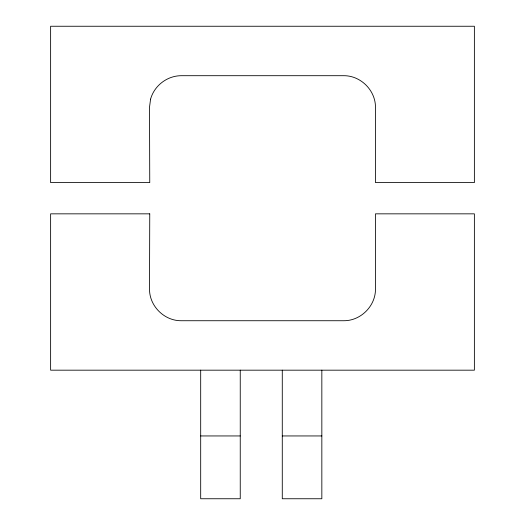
<?xml version="1.0" encoding="UTF-8"?>
<svg xmlns="http://www.w3.org/2000/svg" width="525" height="525" viewBox="0 0 525 525"><rect width="100%" height="100%" fill="white"/><g stroke="black" fill="none" stroke-linecap="round" stroke-linejoin="round"><path stroke-width="0.79" d="M200.688 435.947L240.247 435.947M282.279 435.947L321.838 435.947M321.838 370.178L321.838 498.75L282.279 498.75L282.279 370.178M240.247 370.178L240.247 498.75L200.688 498.75L200.688 370.178M149.75 213.839L149.52 289.275C149.468 306.147 164.292 320.834 181.145 320.729L343.829 320.729C360.773 320.834 375.585 306.022 375.48 289.085L375.48 213.839L474.377 213.839L474.377 370.178L50.623 370.178L50.623 213.839L149.75 213.839M150.57 99.159L149.52 107.159L149.75 182.595L50.623 182.595L50.623 26.25L474.377 26.25L474.377 182.595L375.48 182.595L375.48 107.349C375.585 90.412 360.773 75.593 343.829 75.698L181.145 75.698C167.153 75.777 154.271 85.66 150.57 99.159"/></g></svg>
